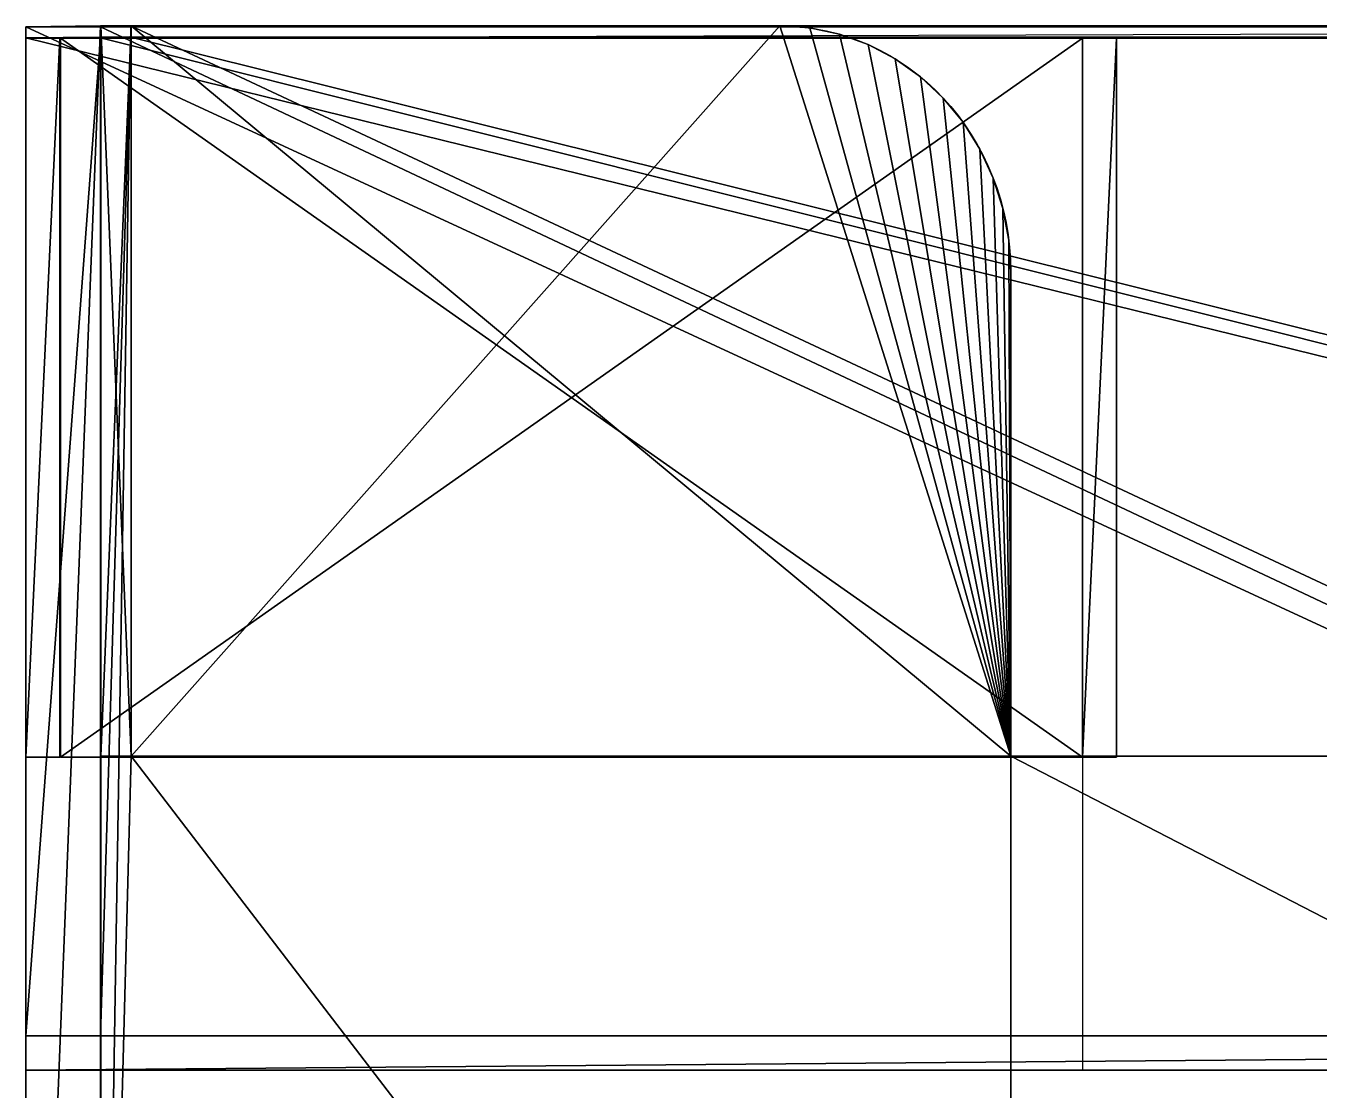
# Model space of a CAD drawing. Extents: x -4 to 921, y -14 to 94.
# Drawn here: x -3.7 to 58.3, y 39 to 90 of the extents above; entities that cross this region are included whole.
import ezdxf

# ---------------------------------------------------------------- set-up
doc = ezdxf.new("R2010")
doc.units = 0
doc.layers.get('0').update_dxf_attribs({"color": 13, "linetype": 'CONTINUOUS'})

# ---------------------------------------------------------------- blocks, each defined once
blk = doc.blocks.new('GROUP_3')
for p, q in [((0, 55, 1.716), (0, 0, 1.716)), ((0, 55, 1.716), (109.99, 55, 1.716)), ((0, 55), (0, 55, 1.716)), ((0, 0), (0, 55)), ((0, 55), (109.99, 55))]:
    blk.add_line(p, q)
mesh = blk.add_polyface()
corners = [(109.99, 0, 1.716), (0, 55, 1.716), (0, 0, 1.716), (109.99, 55, 1.716)]
mesh.append_faces([[corners[k] for k in face] for face in [(0, 1, 2), (1, 0, 3)]], dxfattribs={"vtx0": -1})
mesh = blk.add_polyface()
corners = [(0, 55, 1.716), (0, 0), (0, 0, 1.716), (0, 55)]
mesh.append_faces([[corners[k] for k in face] for face in [(0, 1, 2), (1, 0, 3)]], dxfattribs={"vtx0": -1})
mesh = blk.add_polyface()
corners = [(109.99, 55), (0, 0), (0, 55), (109.99, 0)]
mesh.append_faces([[corners[k] for k in face] for face in [(0, 1, 2), (1, 0, 3)]], dxfattribs={"vtx0": -1})
mesh = blk.add_polyface()
corners = [(0, 55), (109.99, 55, 1.716), (109.99, 55), (0, 55, 1.716)]
mesh.append_faces([[corners[k] for k in face] for face in [(0, 1, 2), (1, 0, 3)]], dxfattribs={"vtx0": -1})
blk = doc.blocks.new('GROUP_2')
for p, q in [((33.19, 35), (0, 35)), ((0, 35), (0, 0)), ((0, 35), (0, 35, 1.5)), ((33.19, 35, 1.5), (0, 35, 1.5)), ((0, 35, 1.5), (0, 0, 1.5)), ((33.19, 35), (33.19, 35, 1.5)), ((34.731, 34.899), (34.731, 34.899, 1.5)), ((36.247, 34.598), (36.247, 34.598, 1.5)), ((37.709, 34.101), (37.709, 34.101, 1.5)), ((39.095, 33.418), (39.095, 33.418, 1.5)), ((40.379, 32.559), (40.379, 32.559, 1.5)), ((41.541, 31.541), (41.541, 31.541, 1.5)), ((42.559, 30.379), (42.559, 30.379, 1.5)), ((43.418, 29.095), (43.418, 29.095, 1.5)), ((44.101, 27.709), (44.101, 27.709, 1.5)), ((44.598, 26.247), (44.598, 26.247, 1.5)), ((44.899, 24.731), (44.899, 24.731, 1.5)), ((45, 0), (45, 23.19)), ((45, 0, 1.5), (45, 23.19, 1.5)), ((45, 23.19), (45, 23.19, 1.5)), ((45, 0), (0, 0)), ((0, 0), (0, 0, 1.5)), ((45, 0, 1.5), (0, 0, 1.5)), ((45, 0), (45, 0, 1.5))]:
    blk.add_line(p, q)
at = {"extrusion": (0, 0, -1)}
for centre in [(-33.19, 23.19), (-33.19, 23.19, -1.5)]:
    blk.add_arc(centre, 11.81, 90, 180, dxfattribs=at)
mesh = blk.add_polyface()
corners = [(33.19, 35), (0, 0), (0, 35), (45, 0), (34.731, 34.899), (36.247, 34.598), (37.709, 34.101), (39.095, 33.418), (40.379, 32.559), (41.541, 31.541), (42.559, 30.379), (43.418, 29.095), (44.101, 27.709), (44.598, 26.247), (44.899, 24.731), (45, 23.19)]
mesh.append_faces([[corners[k] for k in face] for face in [(0, 1, 2), (3, 14, 15)]], dxfattribs={"vtx0": -1})
mesh.append_faces([[corners[k] for k in face] for face in [(1, 0, 3)]], dxfattribs={"vtx0": -1, "vtx1": -1})
mesh.append_faces([[corners[k] for k in face] for face in [(3, 0, 4), (3, 4, 5), (3, 5, 6), (3, 6, 7), (3, 7, 8), (3, 8, 9), (3, 9, 10), (3, 10, 11), (3, 11, 12), (3, 12, 13), (3, 13, 14)]], dxfattribs={"vtx0": -1, "vtx2": -1})
mesh = blk.add_polyface()
corners = [(45, 0, 1.5), (0, 35, 1.5), (0, 0, 1.5), (33.19, 35, 1.5), (34.731, 34.899, 1.5), (36.247, 34.598, 1.5), (37.709, 34.101, 1.5), (39.095, 33.418, 1.5), (40.379, 32.559, 1.5), (41.541, 31.541, 1.5), (42.559, 30.379, 1.5), (43.418, 29.095, 1.5), (44.101, 27.709, 1.5), (44.598, 26.247, 1.5), (44.899, 24.731, 1.5), (45, 23.19, 1.5)]
mesh.append_faces([[corners[k] for k in face] for face in [(0, 1, 2), (14, 0, 15)]], dxfattribs={"vtx0": -1})
mesh.append_faces([[corners[k] for k in face] for face in [(1, 0, 3), (3, 0, 4), (4, 0, 5), (5, 0, 6), (6, 0, 7), (7, 0, 8), (8, 0, 9), (9, 0, 10), (10, 0, 11), (11, 0, 12), (12, 0, 13), (13, 0, 14)]], dxfattribs={"vtx0": -1, "vtx1": -1})
mesh = blk.add_polyface()
corners = [(0, 35, 1.5), (33.19, 35), (0, 35), (33.19, 35, 1.5)]
mesh.append_faces([[corners[k] for k in face] for face in [(0, 1, 2), (1, 0, 3)]], dxfattribs={"vtx0": -1})
mesh = blk.add_polyface()
corners = [(33.19, 35, 1.5), (34.731, 34.899), (33.19, 35), (34.731, 34.899, 1.5)]
mesh.append_faces([[corners[k] for k in face] for face in [(0, 1, 2), (1, 0, 3)]], dxfattribs={"vtx0": -1})
mesh = blk.add_polyface()
corners = [(34.731, 34.899, 1.5), (36.247, 34.598), (34.731, 34.899), (36.247, 34.598, 1.5)]
mesh.append_faces([[corners[k] for k in face] for face in [(0, 1, 2), (1, 0, 3)]], dxfattribs={"vtx0": -1})
mesh = blk.add_polyface()
corners = [(36.247, 34.598, 1.5), (37.709, 34.101), (36.247, 34.598), (37.709, 34.101, 1.5)]
mesh.append_faces([[corners[k] for k in face] for face in [(0, 1, 2), (1, 0, 3)]], dxfattribs={"vtx0": -1})
mesh = blk.add_polyface()
corners = [(37.709, 34.101, 1.5), (39.095, 33.418), (37.709, 34.101), (39.095, 33.418, 1.5)]
mesh.append_faces([[corners[k] for k in face] for face in [(0, 1, 2), (1, 0, 3)]], dxfattribs={"vtx0": -1})
mesh = blk.add_polyface()
corners = [(39.095, 33.418, 1.5), (40.379, 32.559), (39.095, 33.418), (40.379, 32.559, 1.5)]
mesh.append_faces([[corners[k] for k in face] for face in [(0, 1, 2), (1, 0, 3)]], dxfattribs={"vtx0": -1})
mesh = blk.add_polyface()
corners = [(40.379, 32.559, 1.5), (41.541, 31.541), (40.379, 32.559), (41.541, 31.541, 1.5)]
mesh.append_faces([[corners[k] for k in face] for face in [(0, 1, 2), (1, 0, 3)]], dxfattribs={"vtx0": -1})
mesh = blk.add_polyface()
corners = [(41.541, 31.541), (42.559, 30.379, 1.5), (42.559, 30.379), (41.541, 31.541, 1.5)]
mesh.append_faces([[corners[k] for k in face] for face in [(0, 1, 2), (1, 0, 3)]], dxfattribs={"vtx0": -1})
mesh = blk.add_polyface()
corners = [(42.559, 30.379), (43.418, 29.095, 1.5), (43.418, 29.095), (42.559, 30.379, 1.5)]
mesh.append_faces([[corners[k] for k in face] for face in [(0, 1, 2), (1, 0, 3)]], dxfattribs={"vtx0": -1})
mesh = blk.add_polyface()
corners = [(43.418, 29.095), (44.101, 27.709, 1.5), (44.101, 27.709), (43.418, 29.095, 1.5)]
mesh.append_faces([[corners[k] for k in face] for face in [(0, 1, 2), (1, 0, 3)]], dxfattribs={"vtx0": -1})
mesh = blk.add_polyface()
corners = [(44.101, 27.709), (44.598, 26.247, 1.5), (44.598, 26.247), (44.101, 27.709, 1.5)]
mesh.append_faces([[corners[k] for k in face] for face in [(0, 1, 2), (1, 0, 3)]], dxfattribs={"vtx0": -1})
mesh = blk.add_polyface()
corners = [(44.598, 26.247), (44.899, 24.731, 1.5), (44.899, 24.731), (44.598, 26.247, 1.5)]
mesh.append_faces([[corners[k] for k in face] for face in [(0, 1, 2), (1, 0, 3)]], dxfattribs={"vtx0": -1})
mesh = blk.add_polyface()
corners = [(44.899, 24.731), (45, 23.19, 1.5), (45, 23.19), (44.899, 24.731, 1.5)]
mesh.append_faces([[corners[k] for k in face] for face in [(0, 1, 2), (1, 0, 3)]], dxfattribs={"vtx0": -1})
mesh = blk.add_polyface()
corners = [(45, 23.19), (45, 0, 1.5), (45, 0), (45, 23.19, 1.5)]
mesh.append_faces([[corners[k] for k in face] for face in [(0, 1, 2), (1, 0, 3)]], dxfattribs={"vtx0": -1})
mesh = blk.add_polyface()
corners = [(45, 0, 1.5), (0, 0), (45, 0), (0, 0, 1.5)]
mesh.append_faces([[corners[k] for k in face] for face in [(0, 1, 2), (1, 0, 3)]], dxfattribs={"vtx0": -1})
blk = doc.blocks.new('GROUP_6')
for p, q in [((0, 91.5, 75.00909), (1.5, 91.5, 75.00909)), ((0, 91.5, 75.00909), (0, 1.5, 75.00909)), ((0, 91.5, 0.00909), (0, 91.5, 75.00909)), ((0, 91.5, 0.00909), (1.5, 91.5, 0.00909)), ((0, 91.5, 0.00909), (0, 56.5, 0.00909)), ((1.5, 91.5, 0.00909), (1.5, 56.5, 0.00909)), ((1.5, 91.5, 0.00909), (1.5, 91.5, 75.00909)), ((1.5, 91.5, 75.00909), (1.5, 56.5, 75.00909)), ((1.5, 56.5, 0.00909), (0, 56.5, 0.00909)), ((0, 56.5, 0.00909), (0, 1.5, 0.00909)), ((1.5, 56.5, 0.00909), (1.5, 56.5, 75.00909)), ((45, 56.5, 75.00909), (1.5, 56.5, 75.00909)), ((45, 56.5, 0.00909), (1.5, 56.5, 0.00909)), ((45, 1.5, 75.00909), (45, 56.5, 75.00909)), ((45, 1.5, 0.00909), (45, 56.5, 0.00909)), ((45, 56.5, 75.00909), (45, 56.5, 0.00909))]:
    blk.add_line(p, q)
at = {"xscale": 0.9666666666666667}
for p in [(1.5, 56.5, 25.479149), (1.5, 56.5), (1.5, 56.5, 51.861522)]:
    blk.add_blockref('GROUP_2', p, dxfattribs=at)
mesh = blk.add_polyface()
corners = [(0, 1.5, 75.00909), (1.5, 56.5, 75.00909), (0, 91.5, 75.00909), (45, 1.5, 75.00909), (45, 56.5, 75.00909), (1.5, 91.5, 75.00909)]
mesh.append_faces([[corners[k] for k in face] for face in [(1, 3, 4)]], dxfattribs={"vtx0": -1})
mesh.append_faces([[corners[k] for k in face] for face in [(0, 1, 2)]], dxfattribs={"vtx0": -1, "vtx1": -1})
mesh.append_faces([[corners[k] for k in face] for face in [(1, 0, 3)]], dxfattribs={"vtx0": -1, "vtx2": -1})
mesh.append_faces([[corners[k] for k in face] for face in [(5, 2, 1)]], dxfattribs={"vtx1": -1})
mesh = blk.add_polyface()
corners = [(0, 91.5, 75.00909), (1.5, 91.5, 0.00909), (0, 91.5, 0.00909), (1.5, 91.5, 75.00909)]
mesh.append_faces([[corners[k] for k in face] for face in [(0, 1, 2), (1, 0, 3)]], dxfattribs={"vtx0": -1})
mesh = blk.add_polyface()
corners = [(1.5, 91.5, 0.00909), (0, 56.5, 0.00909), (0, 91.5, 0.00909), (1.5, 56.5, 0.00909)]
mesh.append_faces([[corners[k] for k in face] for face in [(0, 1, 2), (1, 0, 3)]], dxfattribs={"vtx0": -1})
mesh = blk.add_polyface()
corners = [(0, 91.5, 75.00909), (0, 1.5, 65.49585), (0, 1.5, 75.00909), (0, 1.5, 62.812511), (0, 1.5, 35.777028), (0, 1.5, 33.093689), (0, 1.5, 22.068383), (0, 1.5, 0.00909), (0, 56.5, 0.00909), (0, 91.5, 0.00909), (0, 1.5, 18.061726), (0, 1.5, 20.745065), (0, 1.5, 4.206627), (0, 0.103554, 22.068383), (0, 0.103554, 33.093689), (0, 0.103554, 62.812511), (0, 1.5, 51.787205), (0, 0.103554, 51.787205), (0, 1.5, 50.684109), (0, 1.5, 48.00077), (0, 1.5, 36.975464), (0, 0.103554, 4.206627), (0, 0.103554, 18.061726), (0, 0.103554, 36.975464), (0, 0.103554, 48.00077)]
mesh.append_faces([[corners[k] for k in face] for face in [(0, 1, 2), (8, 0, 9), (6, 10, 11), (5, 13, 14), (15, 16, 17), (10, 21, 22), (19, 23, 24)]], dxfattribs={"vtx0": -1})
mesh.append_faces([[corners[k] for k in face] for face in [(1, 0, 3), (4, 0, 5), (7, 0, 8), (12, 6, 7), (13, 5, 6), (16, 3, 18), (18, 3, 19), (20, 3, 4), (21, 10, 12), (23, 19, 20)]], dxfattribs={"vtx0": -1, "vtx1": -1})
mesh.append_faces([[corners[k] for k in face] for face in [(3, 0, 4), (5, 0, 6), (6, 0, 7), (10, 6, 12), (19, 3, 20)]], dxfattribs={"vtx0": -1, "vtx1": -1, "vtx2": -1})
mesh.append_faces([[corners[k] for k in face] for face in [(16, 15, 3)]], dxfattribs={"vtx0": -1, "vtx2": -1})
mesh = blk.add_polyface()
corners = [(1.5, 91.5, 0.00909), (1.5, 56.5, 75.00909), (1.5, 56.5, 0.00909), (1.5, 91.5, 75.00909)]
mesh.append_faces([[corners[k] for k in face] for face in [(0, 1, 2), (1, 0, 3)]], dxfattribs={"vtx0": -1})
mesh = blk.add_polyface()
corners = [(1.5, 56.5, 0.00909), (0, 1.5, 0.00909), (0, 56.5, 0.00909), (45, 1.5, 0.00909), (45, 56.5, 0.00909)]
mesh.append_faces([[corners[k] for k in face] for face in [(0, 1, 2), (3, 0, 4)]], dxfattribs={"vtx0": -1})
mesh.append_faces([[corners[k] for k in face] for face in [(1, 0, 3)]], dxfattribs={"vtx0": -1, "vtx1": -1})
mesh = blk.add_polyface()
corners = [(1.5, 56.5, 75.00909), (45, 56.5, 0.00909), (1.5, 56.5, 0.00909), (45, 56.5, 75.00909)]
mesh.append_faces([[corners[k] for k in face] for face in [(0, 1, 2), (1, 0, 3)]], dxfattribs={"vtx0": -1})
mesh = blk.add_polyface()
corners = [(45, 1.5, 35.777028), (45, 1.5, 48.00077), (45, 1.5, 36.975464), (45, 1.5, 50.684109), (45, 1.5, 0.00909), (45, 1.5, 18.061726), (45, 1.5, 4.206627), (45, 1.5, 20.745065), (45, 1.5, 22.068383), (45, 56.5, 0.00909), (45, 1.5, 33.093689), (45, 1.5, 52.001086), (45, 1.5, 62.812511), (45, 1.5, 65.49585), (45, 1.5, 75.00909), (45, 56.5, 75.00909), (45, 1.5, 51.787205)]
mesh.append_faces([[corners[k] for k in face] for face in [(0, 1, 2), (4, 5, 6), (14, 9, 15), (3, 11, 16)]], dxfattribs={"vtx0": -1})
mesh.append_faces([[corners[k] for k in face] for face in [(1, 0, 3), (5, 4, 7), (7, 4, 8), (8, 9, 10), (10, 9, 0), (11, 9, 12), (12, 9, 13), (13, 9, 14)]], dxfattribs={"vtx0": -1, "vtx1": -1})
mesh.append_faces([[corners[k] for k in face] for face in [(0, 9, 11), (11, 3, 0)]], dxfattribs={"vtx0": -1, "vtx1": -1, "vtx2": -1})
mesh.append_faces([[corners[k] for k in face] for face in [(8, 4, 9)]], dxfattribs={"vtx0": -1, "vtx2": -1})
blk = doc.blocks.new('GROUP_4')
for name, p in [('GROUP_6', (0, 0.039)), ('GROUP_3', (45, 1.539, 62.813))]:
    blk.add_blockref(name, p)
blk = doc.blocks.new('GROUP_8')
for p, q in [((0, 93.092, 4.5), (3.696, 93.132, 4.5)), ((3.696, 93.132), (0, 93.092)), ((3.696, 93.092, 4.5), (0, 93.092, 4.5)), ((0, 93.092, 4.5), (0, 0, 4.5)), ((0, 93.092), (0, 3.092)), ((0, 93.092), (0, 93.092, 4.5)), ((203.686, 93.132, 4.5), (3.696, 93.132, 4.5)), ((3.696, 3.132), (3.696, 93.132)), ((3.696, 93.132, 2.845), (5.196, 93.132, 2.845)), ((3.696, 93.132, 4.5), (3.696, 93.132, 2.845)), ((3.696, 93.132, 2.845), (3.696, 93.132)), ((3.696, 93.132, 2.845), (3.696, 3.132, 2.845)), ((3.696, 93.132, 2.845), (3.696, 93.092, 4.5)), ((207.688, 93.092, 4.5), (3.696, 93.092, 4.5)), ((5.196, 93.132, 2.845), (203.686, 93.132, 2.845))]:
    blk.add_line(p, q)
mesh = blk.add_polyface()
corners = [(3.696, 93.092, 4.5), (3.696, 93.132, 4.5), (0, 93.092, 4.5), (207.688, 93.092, 4.5), (203.686, 93.132, 4.5)]
mesh.append_faces([[corners[k] for k in face] for face in [(0, 1, 2), (1, 3, 4)]], dxfattribs={"vtx0": -1})
mesh.append_faces([[corners[k] for k in face] for face in [(1, 0, 3)]], dxfattribs={"vtx0": -1, "vtx2": -1})
mesh = blk.add_polyface()
corners = [(3.696, 93.132), (0, 3.092), (0, 93.092), (3.696, 3.132)]
mesh.append_faces([[corners[k] for k in face] for face in [(0, 1, 2), (1, 0, 3)]], dxfattribs={"vtx0": -1})
mesh = blk.add_polyface()
corners = [(0, 93.092, 4.5), (3.696, 93.132), (0, 93.092), (3.696, 93.132, 2.845), (3.696, 93.132, 4.5)]
mesh.append_faces([[corners[k] for k in face] for face in [(0, 1, 2), (3, 0, 4)]], dxfattribs={"vtx0": -1})
mesh.append_faces([[corners[k] for k in face] for face in [(1, 0, 3)]], dxfattribs={"vtx0": -1, "vtx1": -1})
mesh = blk.add_polyface()
corners = [(207.688, 0, 4.5), (0, 93.092, 4.5), (0, 0, 4.5), (3.696, 93.092, 4.5), (207.688, 93.092, 4.5)]
mesh.append_faces([[corners[k] for k in face] for face in [(0, 1, 2), (3, 0, 4)]], dxfattribs={"vtx0": -1})
mesh.append_faces([[corners[k] for k in face] for face in [(1, 0, 3)]], dxfattribs={"vtx0": -1, "vtx1": -1})
mesh = blk.add_polyface()
corners = [(0, 93.092, 4.5), (0, 0), (0, 0, 4.5), (0, 3.092), (0, 93.092)]
mesh.append_faces([[corners[k] for k in face] for face in [(0, 1, 2), (3, 0, 4)]], dxfattribs={"vtx0": -1})
mesh.append_faces([[corners[k] for k in face] for face in [(1, 0, 3)]], dxfattribs={"vtx0": -1, "vtx1": -1})
mesh = blk.add_polyface()
corners = [(3.696, 93.132, 2.845), (203.686, 93.132, 2.845), (5.196, 93.132, 2.845), (203.686, 93.132, 4.5), (3.696, 93.132, 4.5)]
mesh.append_faces([[corners[k] for k in face] for face in [(0, 1, 2), (3, 0, 4)]], dxfattribs={"vtx0": -1})
mesh.append_faces([[corners[k] for k in face] for face in [(1, 0, 3)]], dxfattribs={"vtx0": -1, "vtx1": -1})
mesh = blk.add_polyface()
corners = [(3.696, 93.132), (3.696, 3.132, 2.845), (3.696, 3.132), (3.696, 93.132, 2.845)]
mesh.append_faces([[corners[k] for k in face] for face in [(0, 1, 2), (1, 0, 3)]], dxfattribs={"vtx0": -1})
mesh = blk.add_polyface()
corners = [(5.196, 93.132, 2.845), (3.696, 3.132, 2.845), (3.696, 93.132, 2.845), (203.686, 3.092, 2.845), (203.686, 93.132, 2.845)]
mesh.append_faces([[corners[k] for k in face] for face in [(0, 1, 2), (3, 0, 4)]], dxfattribs={"vtx0": -1})
mesh.append_faces([[corners[k] for k in face] for face in [(1, 0, 3)]], dxfattribs={"vtx0": -1, "vtx1": -1})
blk = doc.blocks.new('GROUP_5')
for p, q in [((0, 93.092, 4.5), (3.696, 93.132, 4.5)), ((3.696, 93.132), (0, 93.092)), ((3.696, 93.092, 4.5), (0, 93.092, 4.5)), ((0, 93.092, 4.5), (0, 0, 4.5)), ((0, 93.092), (0, 3.092)), ((0, 93.092), (0, 93.092, 4.5)), ((203.686, 93.132, 4.5), (3.696, 93.132, 4.5)), ((3.696, 3.132), (3.696, 93.132)), ((3.696, 93.132, 2.845), (5.196, 93.132, 2.845)), ((3.696, 93.132, 4.5), (3.696, 93.132, 2.845)), ((3.696, 93.132, 2.845), (3.696, 93.132)), ((3.696, 93.132, 2.845), (3.696, 3.132, 2.845)), ((3.696, 93.132, 2.845), (3.696, 93.092, 4.5)), ((207.688, 93.092, 4.5), (3.696, 93.092, 4.5)), ((5.196, 93.132, 2.845), (203.686, 93.132, 2.845)), ((3.696, 3.132), (0, 3.092)), ((0, 3.092), (0, 0)), ((203.686, 3.092), (0, 3.092)), ((3.696, 3.132), (3.696, 3.132, 2.845)), ((3.696, 3.132, 2.845), (203.686, 3.092, 2.845)), ((3.696, 3.132, 2.845), (3.696, 3.132, 4.5)), ((0, 0, 4.5), (207.688, 0, 4.5)), ((0, 0), (0, 0, 4.5)), ((0, 0), (203.686, 0))]:
    blk.add_line(p, q)
mesh = blk.add_polyface()
corners = [(3.696, 93.092, 4.5), (3.696, 93.132, 4.5), (0, 93.092, 4.5), (207.688, 93.092, 4.5), (203.686, 93.132, 4.5)]
mesh.append_faces([[corners[k] for k in face] for face in [(0, 1, 2), (1, 3, 4)]], dxfattribs={"vtx0": -1})
mesh.append_faces([[corners[k] for k in face] for face in [(1, 0, 3)]], dxfattribs={"vtx0": -1, "vtx2": -1})
mesh = blk.add_polyface()
corners = [(3.696, 93.132), (0, 3.092), (0, 93.092), (3.696, 3.132)]
mesh.append_faces([[corners[k] for k in face] for face in [(0, 1, 2), (1, 0, 3)]], dxfattribs={"vtx0": -1})
mesh = blk.add_polyface()
corners = [(0, 93.092, 4.5), (3.696, 93.132), (0, 93.092), (3.696, 93.132, 2.845), (3.696, 93.132, 4.5)]
mesh.append_faces([[corners[k] for k in face] for face in [(0, 1, 2), (3, 0, 4)]], dxfattribs={"vtx0": -1})
mesh.append_faces([[corners[k] for k in face] for face in [(1, 0, 3)]], dxfattribs={"vtx0": -1, "vtx1": -1})
mesh = blk.add_polyface()
corners = [(207.688, 0, 4.5), (0, 93.092, 4.5), (0, 0, 4.5), (3.696, 93.092, 4.5), (207.688, 93.092, 4.5)]
mesh.append_faces([[corners[k] for k in face] for face in [(0, 1, 2), (3, 0, 4)]], dxfattribs={"vtx0": -1})
mesh.append_faces([[corners[k] for k in face] for face in [(1, 0, 3)]], dxfattribs={"vtx0": -1, "vtx1": -1})
mesh = blk.add_polyface()
corners = [(0, 93.092, 4.5), (0, 0), (0, 0, 4.5), (0, 3.092), (0, 93.092)]
mesh.append_faces([[corners[k] for k in face] for face in [(0, 1, 2), (3, 0, 4)]], dxfattribs={"vtx0": -1})
mesh.append_faces([[corners[k] for k in face] for face in [(1, 0, 3)]], dxfattribs={"vtx0": -1, "vtx1": -1})
mesh = blk.add_polyface()
corners = [(3.696, 93.132, 4.5), (5.196, 93.132, 2.845), (3.696, 93.132, 2.845), (203.686, 93.132, 2.845), (203.686, 93.132, 4.5)]
mesh.append_faces([[corners[k] for k in face] for face in [(0, 1, 2), (3, 0, 4)]], dxfattribs={"vtx0": -1})
mesh.append_faces([[corners[k] for k in face] for face in [(1, 0, 3)]], dxfattribs={"vtx0": -1, "vtx1": -1})
mesh = blk.add_polyface()
corners = [(3.696, 93.132), (3.696, 3.132, 2.845), (3.696, 3.132), (3.696, 93.132, 2.845)]
mesh.append_faces([[corners[k] for k in face] for face in [(0, 1, 2), (1, 0, 3)]], dxfattribs={"vtx0": -1})
mesh = blk.add_polyface()
corners = [(5.196, 93.132, 2.845), (3.696, 3.132, 2.845), (3.696, 93.132, 2.845), (203.686, 3.092, 2.845), (203.686, 93.132, 2.845)]
mesh.append_faces([[corners[k] for k in face] for face in [(0, 1, 2), (3, 0, 4)]], dxfattribs={"vtx0": -1})
mesh.append_faces([[corners[k] for k in face] for face in [(1, 0, 3)]], dxfattribs={"vtx0": -1, "vtx1": -1})
mesh = blk.add_polyface()
corners = [(203.686, 3.092), (0, 0), (0, 3.092), (203.686, 0)]
mesh.append_faces([[corners[k] for k in face] for face in [(0, 1, 2), (1, 0, 3)]], dxfattribs={"vtx0": -1})
mesh = blk.add_polyface()
corners = [(207.688, 0, 4.5), (203.686, 0), (207.688, 0), (0, 0), (0, 0, 4.5)]
mesh.append_faces([[corners[k] for k in face] for face in [(0, 1, 2), (3, 0, 4)]], dxfattribs={"vtx0": -1})
mesh.append_faces([[corners[k] for k in face] for face in [(1, 0, 3)]], dxfattribs={"vtx0": -1, "vtx1": -1})

msp = doc.modelspace()

# ---------------------------------------------------------------- linework, layer by layer
for p, q in [((-3.696, 89.415, 76.655), (-3.696, 89.961, 76.655)), ((-3.696, 89.961, 142.426), (-3.696, 89.415, 142.426)), ((-3.696, 89.961, 76.655), (-3.696, 89.961, 142.426)), ((193.676, 90, 76.655), (-2.07, 89.415, 76.655)), ((-3.696, 89.415, 145.529), (-3.696, 89.415, 146.655)), ((-3.696, 89.415, 142.426), (-3.696, 89.415, 145.529)), ((-3.696, 89.415, 76.655), (-3.696, 89.415, 142.426)), ((-3.696, 89.415, 142.426), (-3.696, 54.961, 142.426)), ((-3.696, 89.415, 146.655), (-3.696, 39.961, 146.655)), ((-3.696, 54.961, 76.655), (-3.696, 89.415, 76.655)), ((-2.07, 89.415, 76.655), (-3.696, 89.415, 76.655)), ((46.929, 89.415, 146.655), (-3.696, 89.415, 146.655)), ((-2.07, 89.415, 76.655), (-2.07, 54.961, 76.655)), ((-2.07, 89.415, 145.529), (-2.07, 54.961, 145.529)), ((-2.07, 89.415, 109.512), (-2.07, 89.415, 145.529)), ((-2.07, 89.415, 76.655), (-2.07, 89.415, 109.512)), ((-2.07, 89.415, 109.512), (-2.041, 54.961, 109.512)), ((46.929, 89.415, 109.512), (-2.07, 89.415, 109.512)), ((46.929, 89.415, 145.529), (-2.07, 89.415, 145.529)), ((46.929, 89.415, 76.655), (-2.07, 89.415, 76.655)), ((-2.041, 54.961, 111.092), (-2.041, 89.415, 111.092)), ((46.929, 89.415, 111.092), (-2.041, 89.415, 111.092)), ((46.929, 89.415, 145.272), (46.929, 89.415, 111.092)), ((46.929, 54.961, 111.092), (46.929, 89.415, 111.092)), ((46.929, 54.961, 145.272), (46.929, 89.415, 145.272)), ((46.929, 89.415, 145.529), (48.558, 89.415, 145.529)), ((46.929, 89.415, 146.655), (46.929, 89.415, 145.529)), ((197.554, 89.415, 146.655), (46.929, 89.415, 146.655)), ((46.929, 54.961, 109.512), (46.929, 89.415, 109.512)), ((46.929, 89.415, 109.512), (46.929, 89.415, 76.655)), ((48.558, 89.415, 76.655), (46.929, 89.415, 76.655)), ((46.929, 54.961, 76.655), (46.929, 89.415, 76.655)), ((46.929, 89.415, 111.092), (46.929, 89.415, 109.512)), ((145.413, 89.415, 145.529), (48.558, 89.415, 145.529)), ((48.558, 89.415, 76.655), (48.558, 89.415, 145.529)), ((48.558, 54.961, 76.655), (48.558, 89.415, 76.655)), ((48.558, 89.415, 145.529), (48.558, 54.961, 145.529)), ((145.413, 89.415, 76.655), (48.558, 89.415, 76.655)), ((-3.696, 54.961, 76.655), (-2.07, 54.961, 76.655)), ((-3.696, 54.961, 76.655), (-3.696, 54.961, 142.426)), ((-3.696, 54.961, 145.529), (-2.07, 54.961, 145.529)), ((-2.07, 54.961, 76.655), (-2.07, 54.961, 111.092)), ((-2.07, 54.961, 111.092), (-2.07, 54.961, 145.529)), ((-2.041, 54.961, 111.092), (-2.07, 54.961, 111.092)), ((-2.041, 54.961, 109.512), (46.929, 54.961, 109.512)), ((-2.041, 54.961, 109.512), (-2.041, 54.961, 111.092)), ((46.929, 54.961, 111.092), (-2.041, 54.961, 111.092)), ((46.929, 54.961, 111.092), (46.929, 54.961, 145.272)), ((46.929, 54.961, 76.655), (48.558, 54.961, 76.655)), ((46.929, 54.961, 76.655), (46.929, 54.961, 109.512)), ((46.929, 54.961, 145.529), (48.558, 54.961, 145.529)), ((46.929, 54.961, 145.272), (46.929, 54.961, 145.529)), ((46.929, 54.961, 145.529), (46.929, 39.961, 145.529)), ((46.929, 54.961, 109.512), (46.929, 54.961, 111.092)), ((48.558, 54.961, 76.655), (48.558, 54.961, 145.529)), ((-3.696, 39.961, 146.655), (-3.696, 39.961, 145.529))]:
    msp.add_line(p, q)

# ---------------------------------------------------------------- block references
at = {"xscale": 0.9689999999999998}
for name, p in [('GROUP_8', (-3.696, -3.132, 72.155)), ('GROUP_4', (-0.11, -1.539, -0.009))]:
    msp.add_blockref(name, p, dxfattribs=at)
at = {"xscale": 0.9689999999999998, "yscale": 0.5314388262981476}
msp.add_blockref('GROUP_5', (-3.696, 39.961, 142.426), dxfattribs=at)

# ---------------------------------------------------------------- meshes
mesh = msp.add_polyface()
corners = [(-3.696, 89.961, 76.655), (-3.696, 89.415, 142.426), (-3.696, 89.415, 76.655), (-3.696, 89.961, 142.426)]
mesh.append_faces([[corners[k] for k in face] for face in [(0, 1, 2), (1, 0, 3)]], dxfattribs={"vtx0": -1})
mesh = msp.add_polyface()
corners = [(-3.696, 89.415, 142.426), (-3.696, 54.961, 76.655), (-3.696, 54.961, 142.426), (-3.696, 89.415, 76.655)]
mesh.append_faces([[corners[k] for k in face] for face in [(0, 1, 2), (1, 0, 3)]], dxfattribs={"vtx0": -1})
mesh = msp.add_polyface()
corners = [(-2.07, 89.415, 76.655), (-3.696, 54.961, 76.655), (-3.696, 89.415, 76.655), (-2.07, 54.961, 76.655)]
mesh.append_faces([[corners[k] for k in face] for face in [(0, 1, 2), (1, 0, 3)]], dxfattribs={"vtx0": -1})
mesh = msp.add_polyface()
corners = [(-3.696, 89.415, 142.426), (-2.07, 89.415, 76.655), (-3.696, 89.415, 76.655), (-2.07, 89.415, 109.512), (-2.07, 89.415, 145.529), (-3.696, 89.415, 145.529), (-3.696, 89.415, 146.655), (46.929, 89.415, 145.529), (46.929, 89.415, 146.655)]
mesh.append_faces([[corners[k] for k in face] for face in [(0, 1, 2), (7, 6, 8)]], dxfattribs={"vtx0": -1})
mesh.append_faces([[corners[k] for k in face] for face in [(1, 0, 3), (3, 0, 4), (4, 6, 7)]], dxfattribs={"vtx0": -1, "vtx1": -1})
mesh.append_faces([[corners[k] for k in face] for face in [(4, 0, 5), (4, 5, 6)]], dxfattribs={"vtx0": -1, "vtx2": -1})
mesh = msp.add_polyface()
corners = [(-2.07, 89.415, 145.529), (-2.07, 54.961, 111.092), (-2.07, 54.961, 145.529), (-2.07, 54.961, 76.655), (-2.07, 89.415, 109.512), (-2.07, 89.415, 76.655)]
mesh.append_faces([[corners[k] for k in face] for face in [(0, 1, 2)]], dxfattribs={"vtx0": -1})
mesh.append_faces([[corners[k] for k in face] for face in [(1, 0, 3)]], dxfattribs={"vtx0": -1, "vtx1": -1})
mesh.append_faces([[corners[k] for k in face] for face in [(3, 0, 4)]], dxfattribs={"vtx0": -1, "vtx2": -1})
mesh.append_faces([[corners[k] for k in face] for face in [(5, 3, 4)]], dxfattribs={"vtx1": -1})
mesh = msp.add_polyface()
corners = [(46.929, 89.415, 109.512), (-2.041, 54.961, 109.512), (-2.07, 89.415, 109.512), (46.929, 54.961, 109.512)]
mesh.append_faces([[corners[k] for k in face] for face in [(0, 1, 2), (1, 0, 3)]], dxfattribs={"vtx0": -1})
mesh = msp.add_polyface()
corners = [(48.558, 89.415, 145.529), (46.929, 89.415, 76.655), (48.558, 89.415, 76.655), (46.929, 89.415, 109.512), (-2.07, 89.415, 109.512), (-2.07, 89.415, 145.529), (46.929, 89.415, 145.529)]
mesh.append_faces([[corners[k] for k in face] for face in [(0, 1, 2), (5, 0, 6)]], dxfattribs={"vtx0": -1})
mesh.append_faces([[corners[k] for k in face] for face in [(1, 0, 3), (3, 0, 4), (4, 0, 5)]], dxfattribs={"vtx0": -1, "vtx1": -1})
mesh = msp.add_polyface()
corners = [(46.929, 89.415, 109.512), (-2.07, 89.415, 76.655), (46.929, 89.415, 76.655), (-2.07, 89.415, 109.512)]
mesh.append_faces([[corners[k] for k in face] for face in [(0, 1, 2), (1, 0, 3)]], dxfattribs={"vtx0": -1})
mesh = msp.add_polyface()
corners = [(46.929, 54.961, 111.092), (-2.041, 89.415, 111.092), (-2.041, 54.961, 111.092), (46.929, 89.415, 111.092)]
mesh.append_faces([[corners[k] for k in face] for face in [(0, 1, 2), (1, 0, 3)]], dxfattribs={"vtx0": -1})
mesh = msp.add_polyface()
corners = [(46.929, 89.415, 145.272), (46.929, 54.961, 111.092), (46.929, 54.961, 145.272), (46.929, 89.415, 111.092)]
mesh.append_faces([[corners[k] for k in face] for face in [(0, 1, 2), (1, 0, 3)]], dxfattribs={"vtx0": -1})
mesh = msp.add_polyface()
corners = [(46.929, 89.415, 146.655), (48.558, 89.415, 145.529), (46.929, 89.415, 145.529), (145.413, 89.415, 145.529), (146.929, 89.415, 145.529), (195.899, 89.415, 145.529), (197.554, 89.415, 145.529), (197.554, 89.415, 146.655)]
mesh.append_faces([[corners[k] for k in face] for face in [(0, 1, 2), (6, 0, 7)]], dxfattribs={"vtx0": -1})
mesh.append_faces([[corners[k] for k in face] for face in [(1, 0, 3), (3, 0, 4), (4, 0, 5), (5, 0, 6)]], dxfattribs={"vtx0": -1, "vtx1": -1})
mesh = msp.add_polyface()
corners = [(46.929, 89.415, 109.512), (46.929, 54.961, 76.655), (46.929, 54.961, 109.512), (46.929, 89.415, 76.655)]
mesh.append_faces([[corners[k] for k in face] for face in [(0, 1, 2), (1, 0, 3)]], dxfattribs={"vtx0": -1})
mesh = msp.add_polyface()
corners = [(48.558, 89.415, 76.655), (46.929, 54.961, 76.655), (46.929, 89.415, 76.655), (48.558, 54.961, 76.655)]
mesh.append_faces([[corners[k] for k in face] for face in [(0, 1, 2), (1, 0, 3)]], dxfattribs={"vtx0": -1})
mesh = msp.add_polyface()
corners = [(46.929, 89.415, 111.092), (46.929, 54.961, 109.512), (46.929, 54.961, 111.092), (46.929, 89.415, 109.512)]
mesh.append_faces([[corners[k] for k in face] for face in [(0, 1, 2), (1, 0, 3)]], dxfattribs={"vtx0": -1})
mesh = msp.add_polyface()
corners = [(48.558, 89.415, 145.529), (48.558, 54.961, 76.655), (48.558, 54.961, 145.529), (48.558, 89.415, 76.655)]
mesh.append_faces([[corners[k] for k in face] for face in [(0, 1, 2), (1, 0, 3)]], dxfattribs={"vtx0": -1})
mesh = msp.add_polyface()
corners = [(145.413, 89.415, 145.529), (48.558, 89.415, 76.655), (145.413, 89.415, 76.655), (48.558, 89.415, 145.529)]
mesh.append_faces([[corners[k] for k in face] for face in [(0, 1, 2), (1, 0, 3)]], dxfattribs={"vtx0": -1})
mesh = msp.add_polyface()
corners = [(46.929, 54.961, 111.092), (-2.041, 54.961, 109.512), (46.929, 54.961, 109.512), (-2.041, 54.961, 111.092)]
mesh.append_faces([[corners[k] for k in face] for face in [(0, 1, 2), (1, 0, 3)]], dxfattribs={"vtx0": -1})
mesh = msp.add_polyface()
corners = [(48.558, 54.961, 145.529), (46.929, 54.961, 76.655), (48.558, 54.961, 76.655), (46.929, 54.961, 109.512), (46.929, 54.961, 111.092), (46.929, 54.961, 145.272), (46.929, 54.961, 145.529)]
mesh.append_faces([[corners[k] for k in face] for face in [(0, 1, 2), (5, 0, 6)]], dxfattribs={"vtx0": -1})
mesh.append_faces([[corners[k] for k in face] for face in [(1, 0, 3), (3, 0, 4), (4, 0, 5)]], dxfattribs={"vtx0": -1, "vtx1": -1})

doc.saveas('drawing.dxf')
